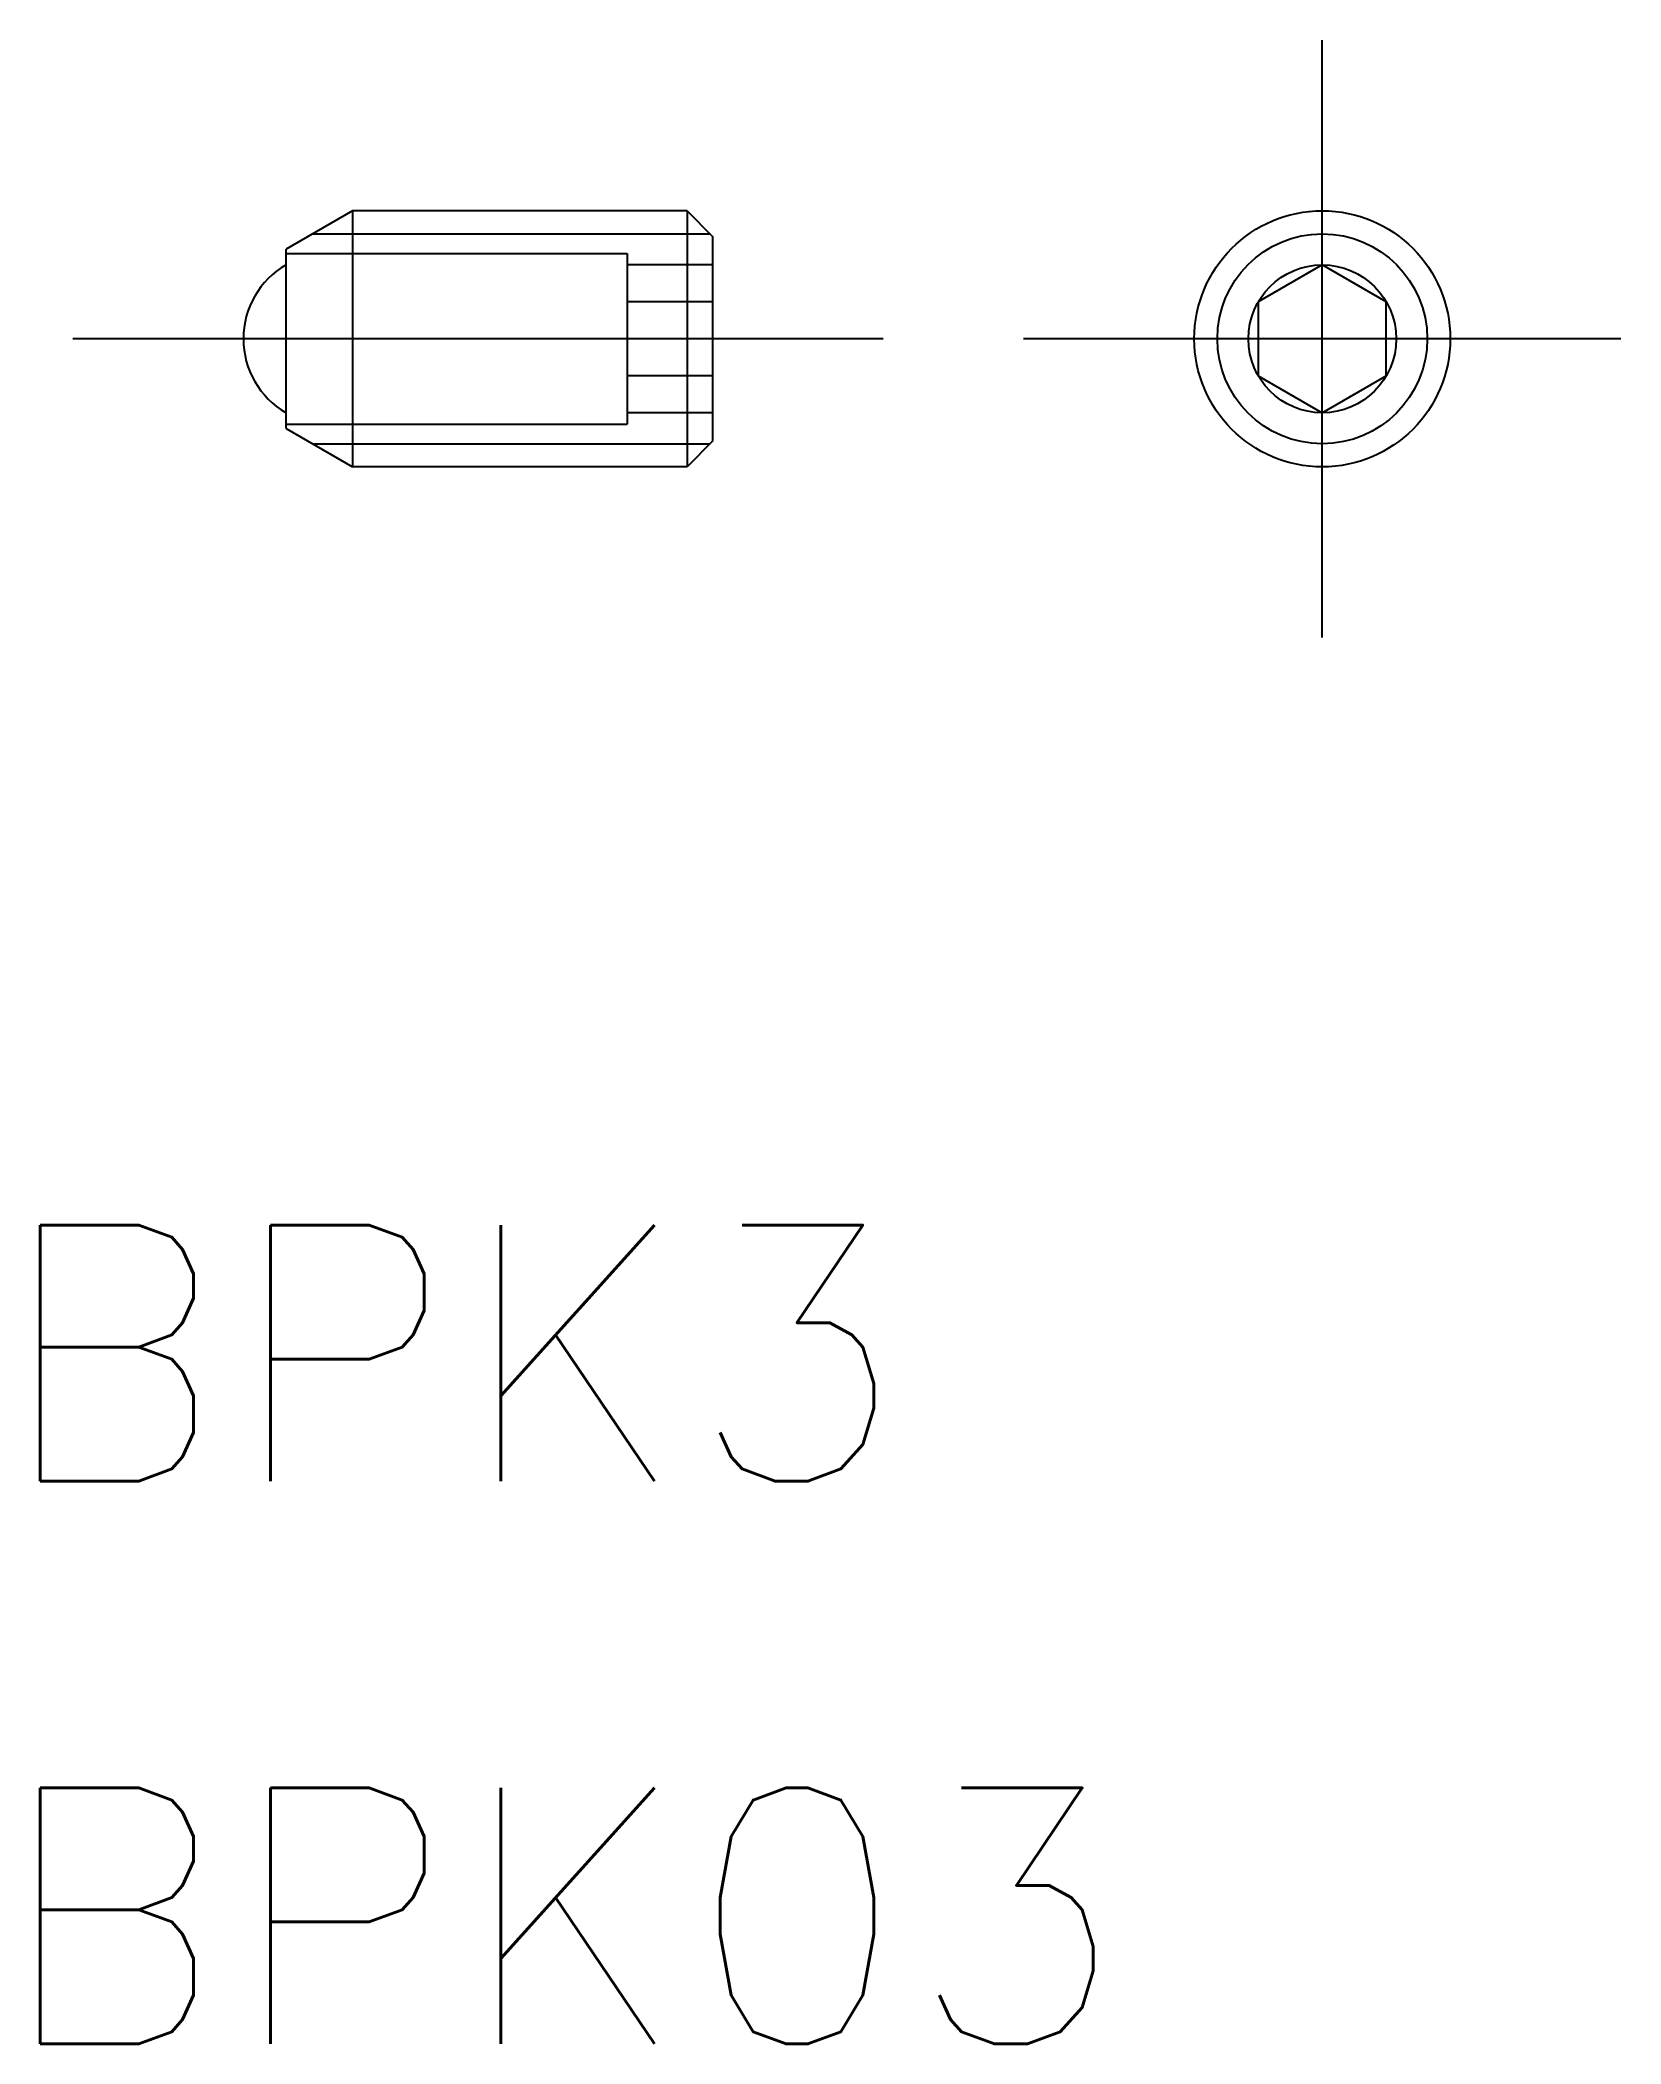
# Model space of a CAD drawing. Extents: x -15 to 3.5, y -20 to 3.5.
import ezdxf

# ---------------------------------------------------------------- set-up
doc = ezdxf.new("R2010")
doc.units = 0
doc.linetypes.add('CENTER', pattern=[50.8, 31.75, -6.35, 6.35, -6.35])
doc.linetypes.add('DASHED', pattern=[19.05, 12.7, -6.35])
doc.layers.get('0').update_dxf_attribs({"linetype": 'CONTINUOUS'})
doc.layers.add('CENTER', color=1, linetype='CENTER')
doc.styles.get("Standard").update_dxf_attribs({"font": 'txt.shx', "height": 3, "bigfont": 'bigfont.shx'})

msp = doc.modelspace()

# ---------------------------------------------------------------- linework, layer by layer
at = {"color": 7, "linetype": 'CONTINUOUS'}
for p, q in [((-11.365, 1.5), (-12.145, 1.05)), ((-7.445, 1.5), (-11.365, 1.5)), ((-11.365, 1.5), (-11.365, -1.5)), ((-7.445, 1.5), (-7.445, -1.5)), ((-7.445, 1.5), (-7.145, 1.2)), ((-7.145, 1.2), (-7.145, -0.866)), ((-12.145, -0.866), (-12.145, 1.05)), ((0, 0.866), (-0.75, 0.433)), ((0.75, 0.433), (0, 0.866)), ((-0.75, 0.433), (-0.75, -0.433)), ((0.75, -0.433), (0.75, 0.433)), ((-0.75, -0.433), (0, -0.866)), ((0, -0.866), (0.75, -0.433)), ((-7.145, -0.5), (-7.145, -1.2)), ((-12.145, -1.05), (-12.145, -0.866)), ((-12.145, -1.05), (-11.365, -1.5)), ((-7.145, -1.2), (-7.445, -1.5)), ((-7.445, -1.5), (-11.365, -1.5))]:
    msp.add_line(p, q, dxfattribs=at)
at = {"color": 3, "linetype": 'CONTINUOUS'}
for p, q in [((-11.834, 1.23), (-7.174, 1.23)), ((-11.834, -1.229), (-7.174, -1.229))]:
    msp.add_line(p, q, dxfattribs=at)
at = {"color": 3, "linetype": 'DASHED'}
for p, q in [((-12.145, 1), (-8.145, 1)), ((-8.145, 1), (-8.145, -1)), ((-7.145, 0.866), (-8.145, 0.866)), ((-7.145, 0.433), (-8.145, 0.433)), ((-7.145, -0.433), (-8.145, -0.433)), ((-7.145, -0.866), (-8.145, -0.866)), ((-12.145, -1), (-8.145, -1))]:
    msp.add_line(p, q, dxfattribs=at)
at = {"color": 7, "linetype": 'CONTINUOUS'}
for radius in [1.5, 0.866]:
    msp.add_circle((0, 0), radius, dxfattribs=at)
at = {"color": 3, "linetype": 'CONTINUOUS'}
msp.add_circle((0, 0), 1.23, dxfattribs=at)
at = {"color": 7, "linetype": 'CONTINUOUS'}
msp.add_arc((-11.645, 0), 1, 120, 240, dxfattribs=at)
at = {"layer": 'CENTER', "color": 1, "linetype": 'CENTER'}
for p, q in [((0, -3.5), (0, 3.5)), ((-5.145, 0), (-14.645, 0)), ((3.5, 0), (-3.5, 0))]:
    msp.add_line(p, q, dxfattribs=at)

# ---------------------------------------------------------------- texts
at = {"color": 7, "linetype": 'CONTINUOUS'}
for s, p in [('BPK3', (-15.542, -13.384)), ('BPK03', (-15.542, -19.977))]:
    msp.add_text(s, height=3, dxfattribs=at).set_placement(p)

doc.saveas('drawing.dxf')
